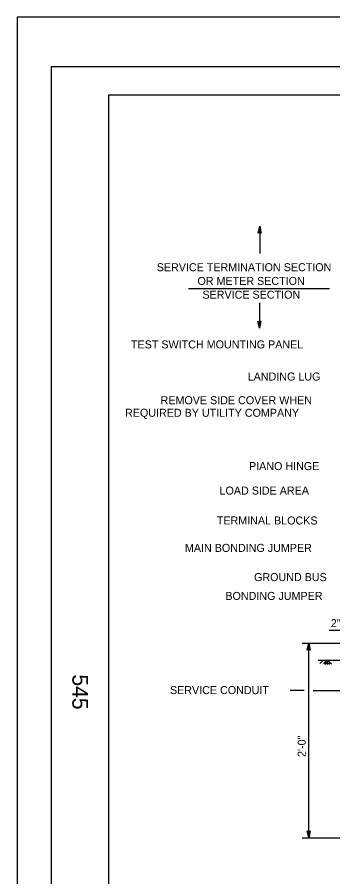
# Model space of a CAD drawing. Extents: x -894 to 866, y -472 to 714.
# Drawn here: x -894 to -619, y -38 to 714 of the extents above; entities that cross this region are included whole.
import ezdxf

# ---------------------------------------------------------------- set-up
doc = ezdxf.new("R2010")
doc.units = 0
for name, color, linetype in [('border_PLOTTING-ELEMENTS', 7, 'Continuous'), ('border_rw_22x34_Cut_Lines', 7, 'Continuous'), ('border_SHEET', 7, 'Continuous'), ('border_WITHIN-BORDER-anno', 7, 'Continuous'), ('es_CELL-anno', 7, 'Continuous'), ('es_DETAIL', 7, 'Continuous')]:
    doc.layers.add(name, color=color, linetype=linetype)

msp = doc.modelspace()

# ---------------------------------------------------------------- linework, layer by layer
at = {"layer": 'border_PLOTTING-ELEMENTS'}
for points in [[(-894.04, -472.44), (865.96, -472.44), (865.96, 713.56), (-894.04, 713.56)], [(-864.04, 670.56), (835.96, 670.56), (835.96, -429.44), (-864.04, -429.44)]]:
    msp.add_lwpolyline(points, close=True, dxfattribs=at)
at = {"layer": 'border_rw_22x34_Cut_Lines'}
msp.add_lwpolyline([(-864.04, 670.56), (835.96, 670.56), (835.96, -429.44), (-864.04, -429.44)], close=True, dxfattribs=at)
at = {"layer": 'border_SHEET'}
for p, q in [((-814.04, 645.56), (810.96, 645.56)), ((-814.04, -404.44), (-814.04, 645.56))]:
    msp.add_line(p, q, dxfattribs=at)
at = {"layer": 'es_CELL-anno'}
for p, q in [((-683.82, 524.91), (-682.48, 530.91)), ((-683.46, 525.13), (-682.48, 529.53)), ((-683.1, 525.36), (-682.48, 528.15)), ((-682.76, 525.54), (-682.48, 526.77)), ((-682.48, 530.91), (-682.48, 530.91)), ((-682.48, 530.91), (-681.15, 524.91)), ((-682.48, 530.91), (-682.48, 506.92)), ((-682.48, 529.52), (-681.51, 525.15)), ((-682.48, 528.15), (-681.86, 525.33)), ((-682.48, 526.77), (-682.22, 525.56)), ((-682.48, 525.71), (-683.82, 524.91)), ((-683.82, 524.91), (-683.82, 524.91)), ((-681.15, 524.91), (-682.48, 525.71)), ((-681.15, 524.91), (-681.15, 524.91)), ((-744.6, 476.28), (-621.49, 476.28)), ((-682.77, 464.01), (-682.77, 441.74)), ((-682.77, 441.74), (-684.1, 447.74)), ((-684.1, 447.74), (-684.1, 447.74)), ((-684.1, 447.74), (-682.77, 446.94)), ((-682.78, 443.13), (-683.74, 447.5)), ((-682.77, 444.5), (-683.4, 447.32)), ((-682.77, 445.88), (-683.04, 447.09)), ((-682.77, 446.94), (-681.43, 447.74)), ((-681.43, 447.74), (-682.77, 441.74)), ((-681.79, 447.52), (-682.77, 443.12)), ((-682.15, 447.29), (-682.77, 444.5)), ((-682.5, 447.11), (-682.77, 445.88)), ((-681.43, 447.74), (-681.43, 447.74)), ((-682.77, 441.74), (-682.77, 441.74)), ((-621.86, 177.85), (-602.93, 177.85)), ((-645.51, 166.28), (-605.16, 166.28)), ((-641.05, 160.28), (-639.71, 166.28)), ((-639.71, -3.72), (-639.71, 166.28)), ((-639.71, 166.28), (-639.71, 166.28)), ((-639.71, 166.28), (-638.38, 160.28)), ((-639.71, 161.08), (-641.05, 160.28)), ((-641.05, 160.28), (-641.05, 160.28)), ((-640.7, 160.49), (-639.71, 164.9)), ((-640.34, 160.73), (-639.72, 163.51)), ((-639.99, 160.9), (-639.72, 162.13)), ((-639.72, 163.51), (-639.09, 160.69)), ((-639.72, 162.13), (-639.45, 160.92)), ((-639.71, 164.89), (-638.74, 160.51)), ((-638.38, 160.28), (-639.71, 161.08)), ((-638.38, 160.28), (-638.38, 160.28)), ((-655.95, 125.35), (-643.74, 125.35)), ((-635.69, 124.93), (-570.5, 124.93)), ((-639.71, -3.72), (-641.04, 2.28)), ((-641.04, 2.28), (-641.04, 2.28)), ((-641.04, 2.28), (-639.71, 1.48)), ((-639.72, -2.33), (-640.69, 2.04)), ((-639.71, -0.96), (-640.34, 1.87)), ((-639.71, 0.42), (-639.98, 1.63)), ((-639.71, 1.48), (-638.37, 2.28)), ((-638.37, 2.28), (-639.71, -3.72)), ((-638.73, 2.06), (-639.71, -2.34)), ((-639.09, 1.83), (-639.71, -0.96)), ((-639.44, 1.65), (-639.71, 0.42)), ((-638.37, 2.28), (-638.37, 2.28)), ((-645.51, -3.72), (-608.83, -3.72)), ((-639.71, -3.72), (-639.71, -3.72))]:
    msp.add_line(p, q, dxfattribs=at)
at = {"layer": 'es_DETAIL'}
for p, q in [((-602.93, 151.28), (-631.45, 151.28)), ((-627.22, 151.21), (-630.07, 148.67)), ((-624.51, 151.19), (-626.86, 148.2)), ((-624.74, 150.74), (-621.52, 148.09)), ((-623.42, 151.18), (-619.81, 148.21)), ((-626.11, 149.06), (-625.08, 147.79)), ((-625.33, 149.92), (-623.13, 147.91))]:
    msp.add_line(p, q, dxfattribs=at)

# ---------------------------------------------------------------- texts
at = {"layer": 'border_WITHIN-BORDER-anno'}
msp.add_text('545', height=13.78, rotation=270, dxfattribs=at).set_placement((-845.95, 139.06))
at = {"layer": 'es_CELL-anno'}
for s, p in [('SERVICE TERMINATION SECTION', (-772.33, 491.5)), ('OR METER SECTION', (-736.78, 479.51)), ('SERVICE SECTION', (-732.44, 467.51)), ('TEST SWITCH MOUNTING PANEL', (-794.77, 424.03)), ('LANDING LUG', (-692.99, 395.96)), ('REMOVE SIDE COVER WHEN', (-768.95, 375.26)), ('REQUIRED BY UTILITY COMPANY', (-799.99, 364.27)), ('PIANO HINGE', (-691.79, 317.66)), ('LOAD SIDE AREA', (-717.52, 296.25)), ('TERMINAL BLOCKS', (-719.89, 270.11)), ('MAIN BONDING JUMPER', (-747.7, 246.15)), ('GROUND BUS', (-687.42, 220.63)), ('BONDING JUMPER', (-712.41, 204.17)), ('2"', (-620.4, 180.42)), ('SERVICE CONDUIT', (-760.77, 121.85))]:
    msp.add_text(s, height=7, dxfattribs=at).set_placement(p)
msp.add_text('2\'-0"', height=7, rotation=90, dxfattribs=at).set_placement((-642.32, 66.9))

doc.saveas('drawing.dxf')
